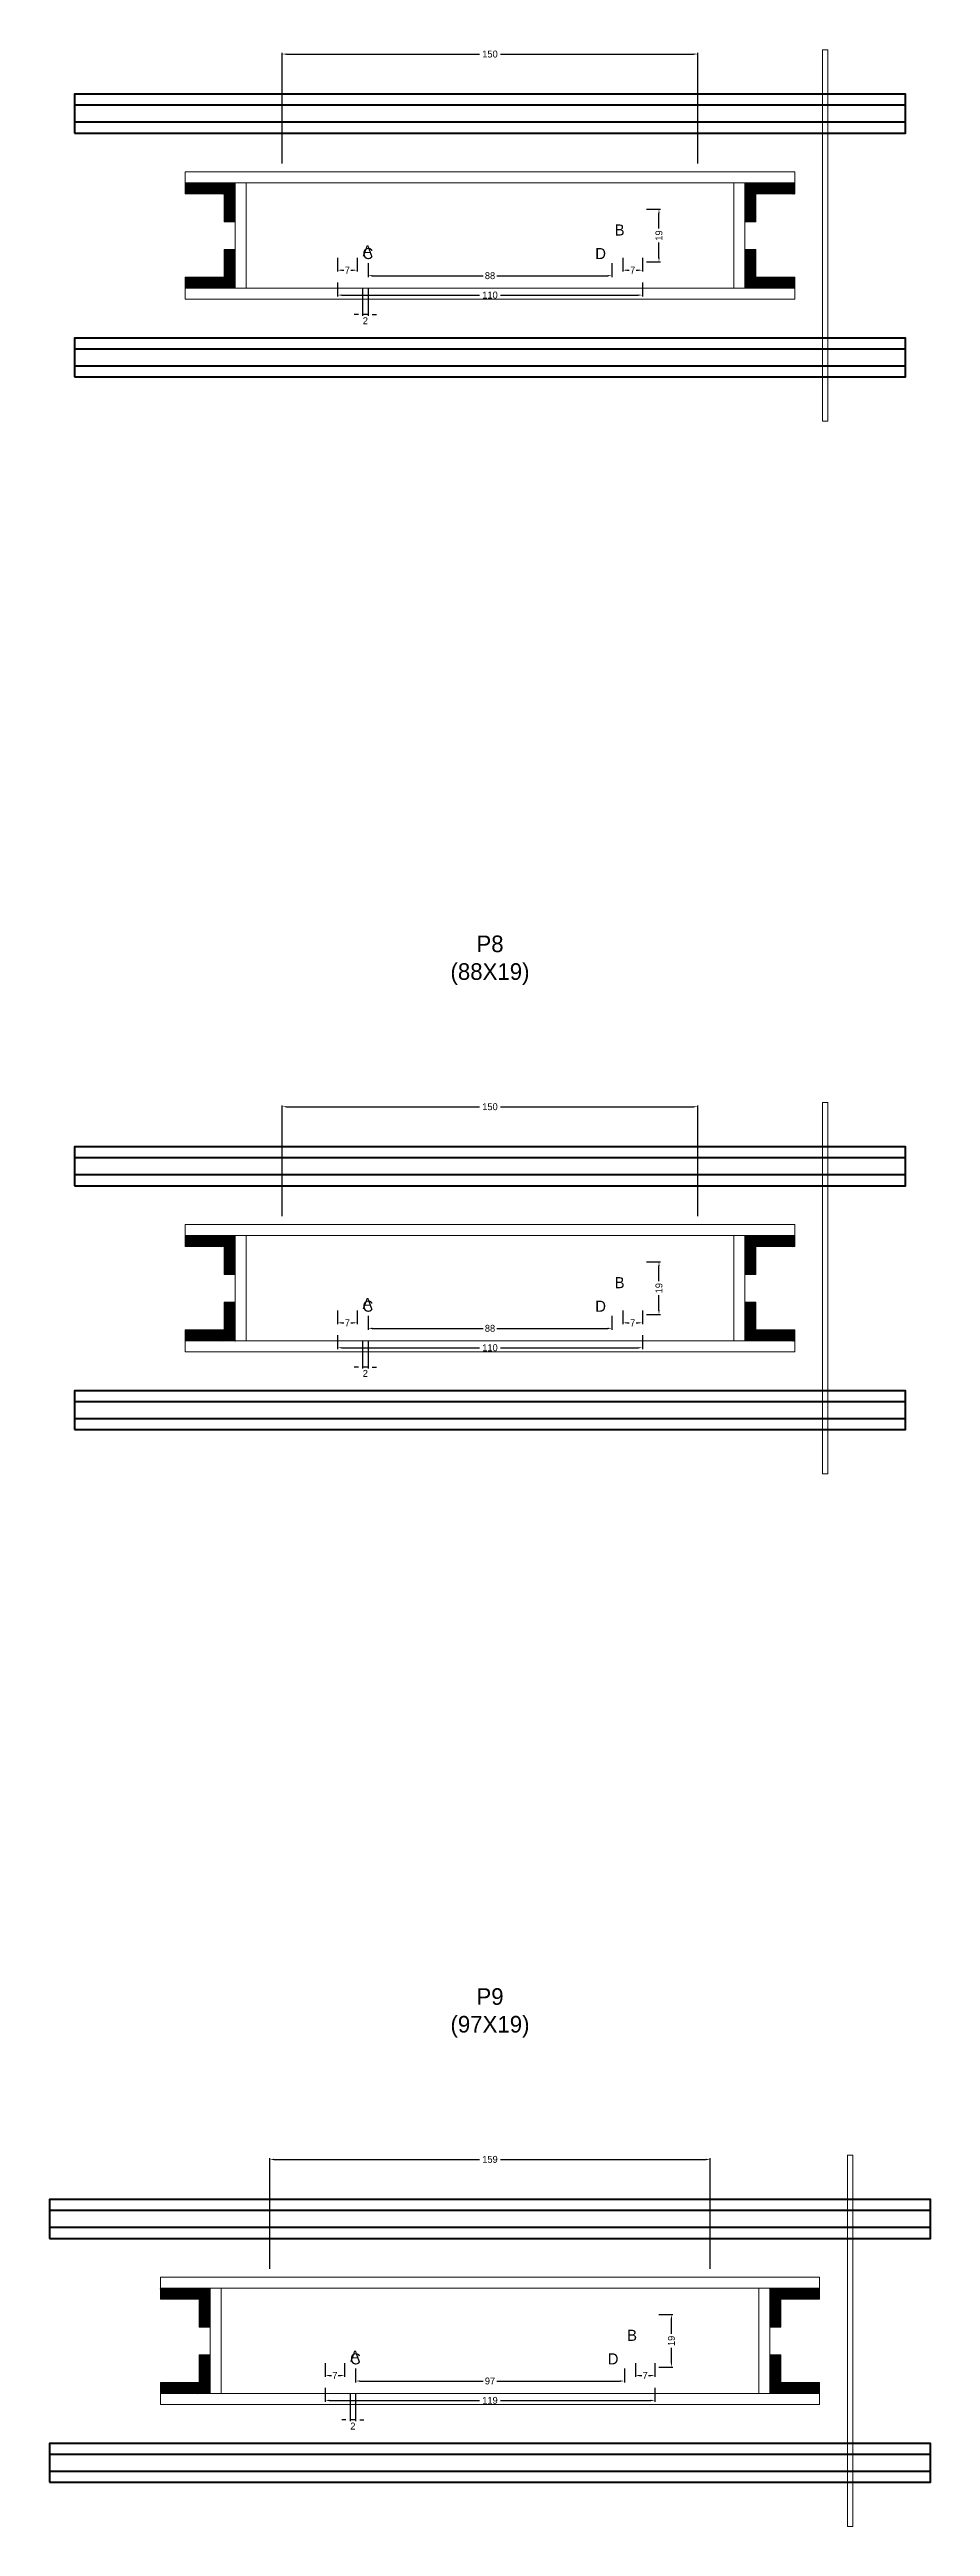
# Model space of a CAD drawing. Header units: centimetres. Extents: x -7000 to 4307, y -13306 to 295.
# Drawn here: x -159 to 159, y -2967 to -2073 of the extents above; entities that cross this region are included whole.
import ezdxf

# ---------------------------------------------------------------- set-up
doc = ezdxf.new("R2010")
doc.units = ezdxf.units.CM
for name, color, linetype in [('COTA', 241, 'Continuous'), ('GRAVATA', 224, 'Continuous'), ('Hachura', 251, 'Continuous'), ('NOMENCLATURA', 7, 'Continuous'), ('SARRAFO', 251, 'Continuous')]:
    doc.layers.add(name, color=color, linetype=linetype)
doc.dimstyles.new('cotax2', dxfattribs={"dimtxt": 2.5, "dimasz": 1.5, "dimexe": 0.5, "dimexo": 0.5, "dimgap": 0.5, "dimtad": 1, "dimcen": 2.5, "dimazin": 3, "dimtfac": 1, "dimtmove": 0, "dimatfit": 3})

# ---------------------------------------------------------------- blocks, each defined once
blk = doc.blocks.new('_CLOSEDFILLED')
at = {"color": 0, "linetype": 'BYBLOCK'}
blk.add_solid([(-1, 0.16), (0, 0), (-1, -0.16)], dxfattribs=at)
blk = doc.blocks.new('*D218')
for p, q in [((-55, -2157), (-55, -2162)), ((-53.5, -2161.5), (-3.75, -2161.5)), ((3.75, -2161.5), (53.5, -2161.5)), ((55, -2157), (55, -2162))]:
    blk.add_line(p, q)
at = {"layer": 'Defpoints'}
for p in [(-55, -2156.5), (-55, -2161.5), (55, -2156.5)]:
    blk.add_point(p, dxfattribs=at)
at = {"layer": 'COTA', "xscale": 1.5, "yscale": 1.5, "rotation": 180}
blk.add_blockref('_CLOSEDFILLED', (-55, -2161.5), dxfattribs=at)
at = {"layer": 'COTA', "xscale": 1.5, "yscale": 1.5}
blk.add_blockref('_CLOSEDFILLED', (55, -2161.5), dxfattribs=at)
at = {"layer": 'COTA', "insert": (0, -2161.5), "char_height": 2.5, "attachment_point": 5}
blk.add_mtext('110', dxfattribs=at)
blk = doc.blocks.new('*D219')
for p, q in [((-44, -2150), (-44, -2155)), ((-42.5, -2154.5), (-2.5, -2154.5)), ((2.5, -2154.5), (42.5, -2154.5)), ((44, -2150), (44, -2155))]:
    blk.add_line(p, q)
at = {"layer": 'Defpoints'}
for p in [(-44, -2149.5), (-44, -2154.5), (44, -2149.5)]:
    blk.add_point(p, dxfattribs=at)
at = {"layer": 'COTA', "xscale": 1.5, "yscale": 1.5, "rotation": 180}
blk.add_blockref('_CLOSEDFILLED', (-44, -2154.5), dxfattribs=at)
at = {"layer": 'COTA', "xscale": 1.5, "yscale": 1.5}
blk.add_blockref('_CLOSEDFILLED', (44, -2154.5), dxfattribs=at)
at = {"layer": 'COTA', "insert": (0, -2154.5), "char_height": 2.5, "attachment_point": 5}
blk.add_mtext('88', dxfattribs=at)
blk = doc.blocks.new('*D220')
for p, q in [((56.5, -2130.5), (61.5, -2130.5)), ((61, -2137.5), (61, -2132)), ((61, -2148), (61, -2142.5)), ((56.5, -2149.5), (61.5, -2149.5))]:
    blk.add_line(p, q)
at = {"layer": 'Defpoints'}
for p in [(56, -2130.5), (56, -2149.5), (61, -2149.5)]:
    blk.add_point(p, dxfattribs=at)
at = {"layer": 'COTA', "xscale": 1.5, "yscale": 1.5}
for p, rotation in [((61, -2130.5), 90), ((61, -2149.5), 270)]:
    blk.add_blockref('_CLOSEDFILLED', p, dxfattribs=dict(at, rotation=rotation))
at = {"layer": 'COTA', "insert": (61, -2140), "char_height": 2.5, "attachment_point": 5, "rotation": 90}
blk.add_mtext('19', dxfattribs=at)
blk = doc.blocks.new('*D221')
for p, q in [((-55, -2148), (-55, -2153)), ((-53.5, -2152.5), (-52.75, -2152.5)), ((-50.25, -2152.5), (-49.5, -2152.5)), ((-48, -2148), (-48, -2153))]:
    blk.add_line(p, q)
at = {"layer": 'Defpoints'}
for p in [(-55, -2147.5), (-55, -2152.5), (-48, -2147.5)]:
    blk.add_point(p, dxfattribs=at)
at = {"layer": 'COTA', "xscale": 1.5, "yscale": 1.5, "rotation": 180}
blk.add_blockref('_CLOSEDFILLED', (-55, -2152.5), dxfattribs=at)
at = {"layer": 'COTA', "xscale": 1.5, "yscale": 1.5}
blk.add_blockref('_CLOSEDFILLED', (-48, -2152.5), dxfattribs=at)
at = {"layer": 'COTA', "insert": (-51.5, -2152.5), "char_height": 2.5, "attachment_point": 5}
blk.add_mtext('7', dxfattribs=at)
blk = doc.blocks.new('*D222')
for p, q in [((48, -2148), (48, -2153)), ((49.5, -2152.5), (50.25, -2152.5)), ((52.75, -2152.5), (53.5, -2152.5)), ((55, -2148), (55, -2153))]:
    blk.add_line(p, q)
at = {"layer": 'Defpoints'}
for p in [(48, -2147.5), (48, -2152.5), (55, -2147.5)]:
    blk.add_point(p, dxfattribs=at)
at = {"layer": 'COTA', "xscale": 1.5, "yscale": 1.5, "rotation": 180}
blk.add_blockref('_CLOSEDFILLED', (48, -2152.5), dxfattribs=at)
at = {"layer": 'COTA', "xscale": 1.5, "yscale": 1.5}
blk.add_blockref('_CLOSEDFILLED', (55, -2152.5), dxfattribs=at)
at = {"layer": 'COTA', "insert": (51.5, -2152.5), "char_height": 2.5, "attachment_point": 5}
blk.add_mtext('7', dxfattribs=at)
blk = doc.blocks.new('*D223')
for p, q in [((-75, -2114), (-75, -2074)), ((75, -2114), (75, -2074)), ((-73.5, -2074.5), (-3.75, -2074.5)), ((3.75, -2074.5), (73.5, -2074.5))]:
    blk.add_line(p, q)
at = {"layer": 'Defpoints'}
for p in [(-75, -2074.5), (-75, -2114.5), (75, -2114.5)]:
    blk.add_point(p, dxfattribs=at)
at = {"layer": 'COTA', "xscale": 1.5, "yscale": 1.5, "rotation": 180}
blk.add_blockref('_CLOSEDFILLED', (-75, -2074.5), dxfattribs=at)
at = {"layer": 'COTA', "xscale": 1.5, "yscale": 1.5}
blk.add_blockref('_CLOSEDFILLED', (75, -2074.5), dxfattribs=at)
at = {"layer": 'COTA', "insert": (0, -2074.5), "char_height": 2.5, "attachment_point": 5}
blk.add_mtext('150', dxfattribs=at)
blk = doc.blocks.new('*D252')
for p, q in [((-55, -2537), (-55, -2542)), ((55, -2537), (55, -2542)), ((-53.5, -2541.5), (-3.75, -2541.5)), ((3.75, -2541.5), (53.5, -2541.5))]:
    blk.add_line(p, q)
at = {"layer": 'Defpoints'}
for p in [(-55, -2536.5), (55, -2536.5), (-55, -2541.5)]:
    blk.add_point(p, dxfattribs=at)
at = {"layer": 'COTA', "xscale": 1.5, "yscale": 1.5, "rotation": 180}
blk.add_blockref('_CLOSEDFILLED', (-55, -2541.5), dxfattribs=at)
at = {"layer": 'COTA', "xscale": 1.5, "yscale": 1.5}
blk.add_blockref('_CLOSEDFILLED', (55, -2541.5), dxfattribs=at)
at = {"layer": 'COTA', "insert": (0, -2541.5), "char_height": 2.5, "attachment_point": 5}
blk.add_mtext('110', dxfattribs=at)
blk = doc.blocks.new('*D253')
for p, q in [((-44, -2530), (-44, -2535)), ((44, -2530), (44, -2535)), ((-42.5, -2534.5), (-2.5, -2534.5)), ((2.5, -2534.5), (42.5, -2534.5))]:
    blk.add_line(p, q)
at = {"layer": 'Defpoints'}
for p in [(-44, -2529.5), (44, -2529.5), (-44, -2534.5)]:
    blk.add_point(p, dxfattribs=at)
at = {"layer": 'COTA', "xscale": 1.5, "yscale": 1.5, "rotation": 180}
blk.add_blockref('_CLOSEDFILLED', (-44, -2534.5), dxfattribs=at)
at = {"layer": 'COTA', "xscale": 1.5, "yscale": 1.5}
blk.add_blockref('_CLOSEDFILLED', (44, -2534.5), dxfattribs=at)
at = {"layer": 'COTA', "insert": (0, -2534.5), "char_height": 2.5, "attachment_point": 5}
blk.add_mtext('88', dxfattribs=at)
blk = doc.blocks.new('*D254')
for p, q in [((56.5, -2510.5), (61.5, -2510.5)), ((61, -2517.5), (61, -2512)), ((56.5, -2529.5), (61.5, -2529.5)), ((61, -2528), (61, -2522.5))]:
    blk.add_line(p, q)
at = {"layer": 'Defpoints'}
for p in [(56, -2510.5), (56, -2529.5), (61, -2529.5)]:
    blk.add_point(p, dxfattribs=at)
at = {"layer": 'COTA', "xscale": 1.5, "yscale": 1.5}
for p, rotation in [((61, -2510.5), 90), ((61, -2529.5), 270)]:
    blk.add_blockref('_CLOSEDFILLED', p, dxfattribs=dict(at, rotation=rotation))
at = {"layer": 'COTA', "insert": (61, -2520), "char_height": 2.5, "attachment_point": 5, "rotation": 90}
blk.add_mtext('19', dxfattribs=at)
blk = doc.blocks.new('*D255')
for p, q in [((-55, -2528), (-55, -2533)), ((-48, -2528), (-48, -2533)), ((-53.5, -2532.5), (-52.75, -2532.5)), ((-50.25, -2532.5), (-49.5, -2532.5))]:
    blk.add_line(p, q)
at = {"layer": 'Defpoints'}
for p in [(-55, -2527.5), (-48, -2527.5), (-55, -2532.5)]:
    blk.add_point(p, dxfattribs=at)
at = {"layer": 'COTA', "xscale": 1.5, "yscale": 1.5, "rotation": 180}
blk.add_blockref('_CLOSEDFILLED', (-55, -2532.5), dxfattribs=at)
at = {"layer": 'COTA', "xscale": 1.5, "yscale": 1.5}
blk.add_blockref('_CLOSEDFILLED', (-48, -2532.5), dxfattribs=at)
at = {"layer": 'COTA', "insert": (-51.5, -2532.5), "char_height": 2.5, "attachment_point": 5}
blk.add_mtext('7', dxfattribs=at)
blk = doc.blocks.new('*D256')
for p, q in [((48, -2528), (48, -2533)), ((55, -2528), (55, -2533)), ((49.5, -2532.5), (50.25, -2532.5)), ((52.75, -2532.5), (53.5, -2532.5))]:
    blk.add_line(p, q)
at = {"layer": 'Defpoints'}
for p in [(48, -2527.5), (55, -2527.5), (48, -2532.5)]:
    blk.add_point(p, dxfattribs=at)
at = {"layer": 'COTA', "xscale": 1.5, "yscale": 1.5, "rotation": 180}
blk.add_blockref('_CLOSEDFILLED', (48, -2532.5), dxfattribs=at)
at = {"layer": 'COTA', "xscale": 1.5, "yscale": 1.5}
blk.add_blockref('_CLOSEDFILLED', (55, -2532.5), dxfattribs=at)
at = {"layer": 'COTA', "insert": (51.5, -2532.5), "char_height": 2.5, "attachment_point": 5}
blk.add_mtext('7', dxfattribs=at)
blk = doc.blocks.new('*D257')
for p, q in [((-75, -2494), (-75, -2454)), ((-73.5, -2454.5), (-3.75, -2454.5)), ((3.75, -2454.5), (73.5, -2454.5)), ((75, -2494), (75, -2454))]:
    blk.add_line(p, q)
at = {"layer": 'Defpoints'}
for p in [(-75, -2454.5), (-75, -2494.5), (75, -2494.5)]:
    blk.add_point(p, dxfattribs=at)
at = {"layer": 'COTA', "xscale": 1.5, "yscale": 1.5, "rotation": 180}
blk.add_blockref('_CLOSEDFILLED', (-75, -2454.5), dxfattribs=at)
at = {"layer": 'COTA', "xscale": 1.5, "yscale": 1.5}
blk.add_blockref('_CLOSEDFILLED', (75, -2454.5), dxfattribs=at)
at = {"layer": 'COTA', "insert": (0, -2454.5), "char_height": 2.5, "attachment_point": 5}
blk.add_mtext('150', dxfattribs=at)
blk = doc.blocks.new('*D286')
for p, q in [((-59.5, -2917), (-59.5, -2922)), ((-58, -2921.5), (-3.75, -2921.5)), ((3.75, -2921.5), (58, -2921.5)), ((59.5, -2917), (59.5, -2922))]:
    blk.add_line(p, q)
at = {"layer": 'Defpoints'}
for p in [(-59.5, -2916.5), (-59.5, -2921.5), (59.5, -2916.5)]:
    blk.add_point(p, dxfattribs=at)
at = {"layer": 'COTA', "xscale": 1.5, "yscale": 1.5, "rotation": 180}
blk.add_blockref('_CLOSEDFILLED', (-59.5, -2921.5), dxfattribs=at)
at = {"layer": 'COTA', "xscale": 1.5, "yscale": 1.5}
blk.add_blockref('_CLOSEDFILLED', (59.5, -2921.5), dxfattribs=at)
at = {"layer": 'COTA', "insert": (0, -2921.5), "char_height": 2.5, "attachment_point": 5}
blk.add_mtext('119', dxfattribs=at)
blk = doc.blocks.new('*D287')
for p, q in [((-48.5, -2910), (-48.5, -2915)), ((-47, -2914.5), (-2.5, -2914.5)), ((2.5, -2914.5), (47, -2914.5)), ((48.5, -2910), (48.5, -2915))]:
    blk.add_line(p, q)
at = {"layer": 'Defpoints'}
for p in [(-48.5, -2909.5), (-48.5, -2914.5), (48.5, -2909.5)]:
    blk.add_point(p, dxfattribs=at)
at = {"layer": 'COTA', "xscale": 1.5, "yscale": 1.5, "rotation": 180}
blk.add_blockref('_CLOSEDFILLED', (-48.5, -2914.5), dxfattribs=at)
at = {"layer": 'COTA', "xscale": 1.5, "yscale": 1.5}
blk.add_blockref('_CLOSEDFILLED', (48.5, -2914.5), dxfattribs=at)
at = {"layer": 'COTA', "insert": (0, -2914.5), "char_height": 2.5, "attachment_point": 5}
blk.add_mtext('97', dxfattribs=at)
blk = doc.blocks.new('*D288')
for p, q in [((61, -2890.5), (66, -2890.5)), ((65.5, -2897.5), (65.5, -2892)), ((65.5, -2908), (65.5, -2902.5)), ((61, -2909.5), (66, -2909.5))]:
    blk.add_line(p, q)
at = {"layer": 'Defpoints'}
for p in [(60.5, -2890.5), (60.5, -2909.5), (65.5, -2909.5)]:
    blk.add_point(p, dxfattribs=at)
at = {"layer": 'COTA', "xscale": 1.5, "yscale": 1.5}
for p, rotation in [((65.5, -2890.5), 90), ((65.5, -2909.5), 270)]:
    blk.add_blockref('_CLOSEDFILLED', p, dxfattribs=dict(at, rotation=rotation))
at = {"layer": 'COTA', "insert": (65.5, -2900), "char_height": 2.5, "attachment_point": 5, "rotation": 90}
blk.add_mtext('19', dxfattribs=at)
blk = doc.blocks.new('*D289')
for p, q in [((-59.5, -2908), (-59.5, -2913)), ((-58, -2912.5), (-57.25, -2912.5)), ((-54.75, -2912.5), (-54, -2912.5)), ((-52.5, -2908), (-52.5, -2913))]:
    blk.add_line(p, q)
at = {"layer": 'Defpoints'}
for p in [(-59.5, -2907.5), (-59.5, -2912.5), (-52.5, -2907.5)]:
    blk.add_point(p, dxfattribs=at)
at = {"layer": 'COTA', "xscale": 1.5, "yscale": 1.5, "rotation": 180}
blk.add_blockref('_CLOSEDFILLED', (-59.5, -2912.5), dxfattribs=at)
at = {"layer": 'COTA', "xscale": 1.5, "yscale": 1.5}
blk.add_blockref('_CLOSEDFILLED', (-52.5, -2912.5), dxfattribs=at)
at = {"layer": 'COTA', "insert": (-56, -2912.5), "char_height": 2.5, "attachment_point": 5}
blk.add_mtext('7', dxfattribs=at)
blk = doc.blocks.new('*D290')
for p, q in [((52.5, -2908), (52.5, -2913)), ((54, -2912.5), (54.75, -2912.5)), ((57.25, -2912.5), (58, -2912.5)), ((59.5, -2908), (59.5, -2913))]:
    blk.add_line(p, q)
at = {"layer": 'Defpoints'}
for p in [(52.5, -2907.5), (52.5, -2912.5), (59.5, -2907.5)]:
    blk.add_point(p, dxfattribs=at)
at = {"layer": 'COTA', "xscale": 1.5, "yscale": 1.5, "rotation": 180}
blk.add_blockref('_CLOSEDFILLED', (52.5, -2912.5), dxfattribs=at)
at = {"layer": 'COTA', "xscale": 1.5, "yscale": 1.5}
blk.add_blockref('_CLOSEDFILLED', (59.5, -2912.5), dxfattribs=at)
at = {"layer": 'COTA', "insert": (56, -2912.5), "char_height": 2.5, "attachment_point": 5}
blk.add_mtext('7', dxfattribs=at)
blk = doc.blocks.new('*D291')
for p, q in [((-79.5, -2874), (-79.5, -2834)), ((79.5, -2874), (79.5, -2834)), ((-78, -2834.5), (-3.75, -2834.5)), ((3.75, -2834.5), (78, -2834.5))]:
    blk.add_line(p, q)
at = {"layer": 'Defpoints'}
for p in [(-79.5, -2834.5), (-79.5, -2874.5), (79.5, -2874.5)]:
    blk.add_point(p, dxfattribs=at)
at = {"layer": 'COTA', "xscale": 1.5, "yscale": 1.5, "rotation": 180}
blk.add_blockref('_CLOSEDFILLED', (-79.5, -2834.5), dxfattribs=at)
at = {"layer": 'COTA', "xscale": 1.5, "yscale": 1.5}
blk.add_blockref('_CLOSEDFILLED', (79.5, -2834.5), dxfattribs=at)
at = {"layer": 'COTA', "insert": (0, -2834.5), "char_height": 2.5, "attachment_point": 5}
blk.add_mtext('159', dxfattribs=at)

msp = doc.modelspace()

# ---------------------------------------------------------------- hatches: boundary and pattern name
at = {"layer": 'SARRAFO'}
h = msp.add_hatch(dxfattribs=at)
h.set_pattern_fill('SOLID', scale=2)
h.paths.add_polyline_path([(-110, -2125), (-96, -2125), (-96, -2121), (-110, -2121)])
h = msp.add_hatch(dxfattribs=at)
h.set_pattern_fill('SOLID', scale=2)
h.paths.add_polyline_path([(-96, -2135), (-92, -2135), (-92, -2121), (-96, -2121)])
h = msp.add_hatch(dxfattribs=at)
h.set_pattern_fill('SOLID', scale=2)
h.paths.add_polyline_path([(92, -2135), (96, -2135), (96, -2121), (92, -2121)])
h = msp.add_hatch(dxfattribs=at)
h.set_pattern_fill('SOLID', scale=2)
h.paths.add_polyline_path([(96, -2125), (110, -2125), (110, -2121), (96, -2121)])
h = msp.add_hatch(dxfattribs=at)
h.set_pattern_fill('SOLID', scale=2)
h.paths.add_polyline_path([(-96, -2159), (-92, -2159), (-92, -2145), (-96, -2145)])
h = msp.add_hatch(dxfattribs=at)
h.set_pattern_fill('SOLID', scale=2)
h.paths.add_polyline_path([(92, -2159), (96, -2159), (96, -2145), (92, -2145)])
h = msp.add_hatch(dxfattribs=at)
h.set_pattern_fill('SOLID', scale=2)
h.paths.add_polyline_path([(-110, -2159), (-96, -2159), (-96, -2155), (-110, -2155)])
h = msp.add_hatch(dxfattribs=at)
h.set_pattern_fill('SOLID', scale=2)
h.paths.add_polyline_path([(96, -2159), (110, -2159), (110, -2155), (96, -2155)])
h = msp.add_hatch(dxfattribs=at)
h.set_pattern_fill('SOLID', scale=2)
h.paths.add_polyline_path([(-110, -2505), (-96, -2505), (-96, -2501), (-110, -2501)])
h = msp.add_hatch(dxfattribs=at)
h.set_pattern_fill('SOLID', scale=2)
h.paths.add_polyline_path([(-96, -2515), (-92, -2515), (-92, -2501), (-96, -2501)])
h = msp.add_hatch(dxfattribs=at)
h.set_pattern_fill('SOLID', scale=2)
h.paths.add_polyline_path([(92, -2515), (96, -2515), (96, -2501), (92, -2501)])
h = msp.add_hatch(dxfattribs=at)
h.set_pattern_fill('SOLID', scale=2)
h.paths.add_polyline_path([(96, -2505), (110, -2505), (110, -2501), (96, -2501)])
h = msp.add_hatch(dxfattribs=at)
h.set_pattern_fill('SOLID', scale=2)
h.paths.add_polyline_path([(-96, -2539), (-92, -2539), (-92, -2525), (-96, -2525)])
h = msp.add_hatch(dxfattribs=at)
h.set_pattern_fill('SOLID', scale=2)
h.paths.add_polyline_path([(92, -2539), (96, -2539), (96, -2525), (92, -2525)])
h = msp.add_hatch(dxfattribs=at)
h.set_pattern_fill('SOLID', scale=2)
h.paths.add_polyline_path([(-110, -2539), (-96, -2539), (-96, -2535), (-110, -2535)])
h = msp.add_hatch(dxfattribs=at)
h.set_pattern_fill('SOLID', scale=2)
h.paths.add_polyline_path([(96, -2539), (110, -2539), (110, -2535), (96, -2535)])
h = msp.add_hatch(dxfattribs=at)
h.set_pattern_fill('SOLID', scale=2)
h.paths.add_polyline_path([(-119, -2885), (-105, -2885), (-105, -2881), (-119, -2881)])
h = msp.add_hatch(dxfattribs=at)
h.set_pattern_fill('SOLID', scale=2)
h.paths.add_polyline_path([(-105, -2895), (-101, -2895), (-101, -2881), (-105, -2881)])
h = msp.add_hatch(dxfattribs=at)
h.set_pattern_fill('SOLID', scale=2)
h.paths.add_polyline_path([(101, -2895), (105, -2895), (105, -2881), (101, -2881)])
h = msp.add_hatch(dxfattribs=at)
h.set_pattern_fill('SOLID', scale=2)
h.paths.add_polyline_path([(105, -2885), (119, -2885), (119, -2881), (105, -2881)])
h = msp.add_hatch(dxfattribs=at)
h.set_pattern_fill('SOLID', scale=2)
h.paths.add_polyline_path([(-105, -2919), (-101, -2919), (-101, -2905), (-105, -2905)])
h = msp.add_hatch(dxfattribs=at)
h.set_pattern_fill('SOLID', scale=2)
h.paths.add_polyline_path([(101, -2919), (105, -2919), (105, -2905), (101, -2905)])
h = msp.add_hatch(dxfattribs=at)
h.set_pattern_fill('SOLID', scale=2)
h.paths.add_polyline_path([(-119, -2919), (-105, -2919), (-105, -2915), (-119, -2915)])
h = msp.add_hatch(dxfattribs=at)
h.set_pattern_fill('SOLID', scale=2)
h.paths.add_polyline_path([(105, -2919), (119, -2919), (119, -2915), (105, -2915)])

# ---------------------------------------------------------------- linework, layer by layer
at = {"layer": 'GRAVATA', "lineweight": 50}
for points in [[(-150, -2103), (150, -2103), (150, -2089), (-150, -2089)], [(-150, -2099), (150, -2099), (150, -2093), (-150, -2093)], [(-150, -2191), (150, -2191), (150, -2177), (-150, -2177)], [(-150, -2187), (150, -2187), (150, -2181), (-150, -2181)], [(-150, -2483), (150, -2483), (150, -2469), (-150, -2469)], [(-150, -2479), (150, -2479), (150, -2473), (-150, -2473)], [(-150, -2571), (150, -2571), (150, -2557), (-150, -2557)], [(-150, -2567), (150, -2567), (150, -2561), (-150, -2561)], [(-159, -2863), (159, -2863), (159, -2849), (-159, -2849)], [(-159, -2859), (159, -2859), (159, -2853), (-159, -2853)], [(-159, -2951), (159, -2951), (159, -2937), (-159, -2937)], [(-159, -2947), (159, -2947), (159, -2941), (-159, -2941)]]:
    msp.add_lwpolyline(points, close=True, dxfattribs=at)
at = {"layer": 'Hachura', "lineweight": 13}
for points in [[(120, -2207), (122, -2207), (122, -2073), (120, -2073)], [(120, -2587), (122, -2587), (122, -2453), (120, -2453)], [(129, -2967), (131, -2967), (131, -2833), (129, -2833)]]:
    msp.add_lwpolyline(points, close=True, dxfattribs=at)
at = {"layer": 'Hachura', "lineweight": 18}
for points in [[(-110, -2121), (110, -2121), (110, -2117), (-110, -2117)], [(-92, -2159), (-88, -2159), (-88, -2121), (-92, -2121)], [(88, -2159), (92, -2159), (92, -2121), (88, -2121)], [(-110, -2163), (110, -2163), (110, -2159), (-110, -2159)], [(-110, -2501), (110, -2501), (110, -2497), (-110, -2497)], [(-92, -2539), (-88, -2539), (-88, -2501), (-92, -2501)], [(88, -2539), (92, -2539), (92, -2501), (88, -2501)], [(-110, -2543), (110, -2543), (110, -2539), (-110, -2539)], [(-119, -2881), (119, -2881), (119, -2877), (-119, -2877)], [(-101, -2919), (-97, -2919), (-97, -2881), (-101, -2881)], [(97, -2919), (101, -2919), (101, -2881), (97, -2881)], [(-119, -2923), (119, -2923), (119, -2919), (-119, -2919)]]:
    msp.add_lwpolyline(points, close=True, dxfattribs=at)
at = {"layer": 'SARRAFO', "lineweight": 13}
for points in [[(-110, -2125), (-96, -2125), (-96, -2121), (-110, -2121)], [(-96, -2135), (-92, -2135), (-92, -2121), (-96, -2121)], [(92, -2135), (96, -2135), (96, -2121), (92, -2121)], [(96, -2125), (110, -2125), (110, -2121), (96, -2121)], [(-96, -2159), (-92, -2159), (-92, -2145), (-96, -2145)], [(92, -2159), (96, -2159), (96, -2145), (92, -2145)], [(-110, -2159), (-96, -2159), (-96, -2155), (-110, -2155)], [(96, -2159), (110, -2159), (110, -2155), (96, -2155)], [(-110, -2505), (-96, -2505), (-96, -2501), (-110, -2501)], [(-96, -2515), (-92, -2515), (-92, -2501), (-96, -2501)], [(92, -2515), (96, -2515), (96, -2501), (92, -2501)], [(96, -2505), (110, -2505), (110, -2501), (96, -2501)], [(-96, -2539), (-92, -2539), (-92, -2525), (-96, -2525)], [(92, -2539), (96, -2539), (96, -2525), (92, -2525)], [(-110, -2539), (-96, -2539), (-96, -2535), (-110, -2535)], [(96, -2539), (110, -2539), (110, -2535), (96, -2535)], [(-119, -2885), (-105, -2885), (-105, -2881), (-119, -2881)], [(-105, -2895), (-101, -2895), (-101, -2881), (-105, -2881)], [(101, -2895), (105, -2895), (105, -2881), (101, -2881)], [(105, -2885), (119, -2885), (119, -2881), (105, -2881)], [(-105, -2919), (-101, -2919), (-101, -2905), (-105, -2905)], [(101, -2919), (105, -2919), (105, -2905), (101, -2905)], [(-119, -2919), (-105, -2919), (-105, -2915), (-119, -2915)], [(105, -2919), (119, -2919), (119, -2915), (105, -2915)]]:
    msp.add_lwpolyline(points, close=True, dxfattribs=at)

# ---------------------------------------------------------------- texts
at = {"layer": 'NOMENCLATURA'}
for s, p in [('B', (45, -2140)), ('A', (-46, -2147.5)), ('C', (-46, -2148.5)), ('D', (38, -2148.5)), ('B', (45, -2520)), ('A', (-46, -2527.5)), ('C', (-46, -2528.5)), ('D', (38, -2528.5)), ('B', (49.5, -2900)), ('A', (-50.5, -2907.5)), ('C', (-50.5, -2908.5)), ('D', (42.5, -2908.5))]:
    msp.add_text(s, height=4, dxfattribs=at).set_placement(p)
at = {"layer": 'NOMENCLATURA', "char_height": 6, "attachment_point": 8}
for s, insert in [('P8\\P(88X19)', (0, -2410.5)), ('P9\\P(97X19)', (0, -2790.5))]:
    msp.add_mtext(s, dxfattribs=dict(at, insert=insert))

# ---------------------------------------------------------------- dimensions: what is measured, and where the dimension line sits
at = {"layer": 'COTA'}
for base, p1, p2, picture, middle in [((-75, -2074.5), (-75, -2114.5), (75, -2114.5), '*D223', (0, -2074.5)), ((-55, -2152.5), (-55, -2147.5), (-48, -2147.5), '*D221', (-51.5, -2152.5)), ((-44, -2154.5), (-44, -2149.5), (44, -2149.5), '*D219', (0, -2154.5)), ((48, -2152.5), (48, -2147.5), (55, -2147.5), '*D222', (51.5, -2152.5)), ((-55, -2161.5), (-55, -2156.5), (55, -2156.5), '*D218', (0, -2161.5)), ((-75, -2454.5), (-75, -2494.5), (75, -2494.5), '*D257', (0, -2454.5)), ((-55, -2532.5), (-55, -2527.5), (-48, -2527.5), '*D255', (-51.5, -2532.5)), ((-44, -2534.5), (-44, -2529.5), (44, -2529.5), '*D253', (0, -2534.5)), ((48, -2532.5), (48, -2527.5), (55, -2527.5), '*D256', (51.5, -2532.5)), ((-55, -2541.5), (-55, -2536.5), (55, -2536.5), '*D252', (0, -2541.5)), ((-79.5, -2834.5), (-79.5, -2874.5), (79.5, -2874.5), '*D291', (0, -2834.5)), ((-59.5, -2912.5), (-59.5, -2907.5), (-52.5, -2907.5), '*D289', (-56, -2912.5)), ((-48.5, -2914.5), (-48.5, -2909.5), (48.5, -2909.5), '*D287', (0, -2914.5)), ((52.5, -2912.5), (52.5, -2907.5), (59.5, -2907.5), '*D290', (56, -2912.5)), ((-59.5, -2921.5), (-59.5, -2916.5), (59.5, -2916.5), '*D286', (0, -2921.5))]:
    dim = msp.add_linear_dim(base=base, p1=p1, p2=p2, dimstyle='cotax2', dxfattribs=at)
    dim.commit()
    dim.dimension.update_dxf_attribs({"geometry": picture, "text_midpoint": middle})
for base, p1, p2, picture, middle in [((61, -2149.5), (56, -2149.5), (56, -2130.5), '*D220', (61, -2140)), ((61, -2529.5), (56, -2529.5), (56, -2510.5), '*D254', (61, -2520)), ((65.5, -2909.5), (60.5, -2909.5), (60.5, -2890.5), '*D288', (65.5, -2900))]:
    dim = msp.add_linear_dim(base=base, p1=p1, p2=p2, angle=90, dimstyle='cotax2', dxfattribs=at)
    dim.commit()
    dim.dimension.update_dxf_attribs({"geometry": picture, "text_midpoint": middle})
for base, p1, p2 in [((-44, -2168.5), (-44, -2158.5), (-46, -2158.5)), ((-44, -2548.5), (-44, -2538.5), (-46, -2538.5)), ((-48.5, -2928.5), (-48.5, -2918.5), (-50.5, -2918.5))]:
    msp.add_linear_dim(base=base, p1=p1, p2=p2, dimstyle='cotax2', dxfattribs=at).render()

doc.saveas('drawing.dxf')
